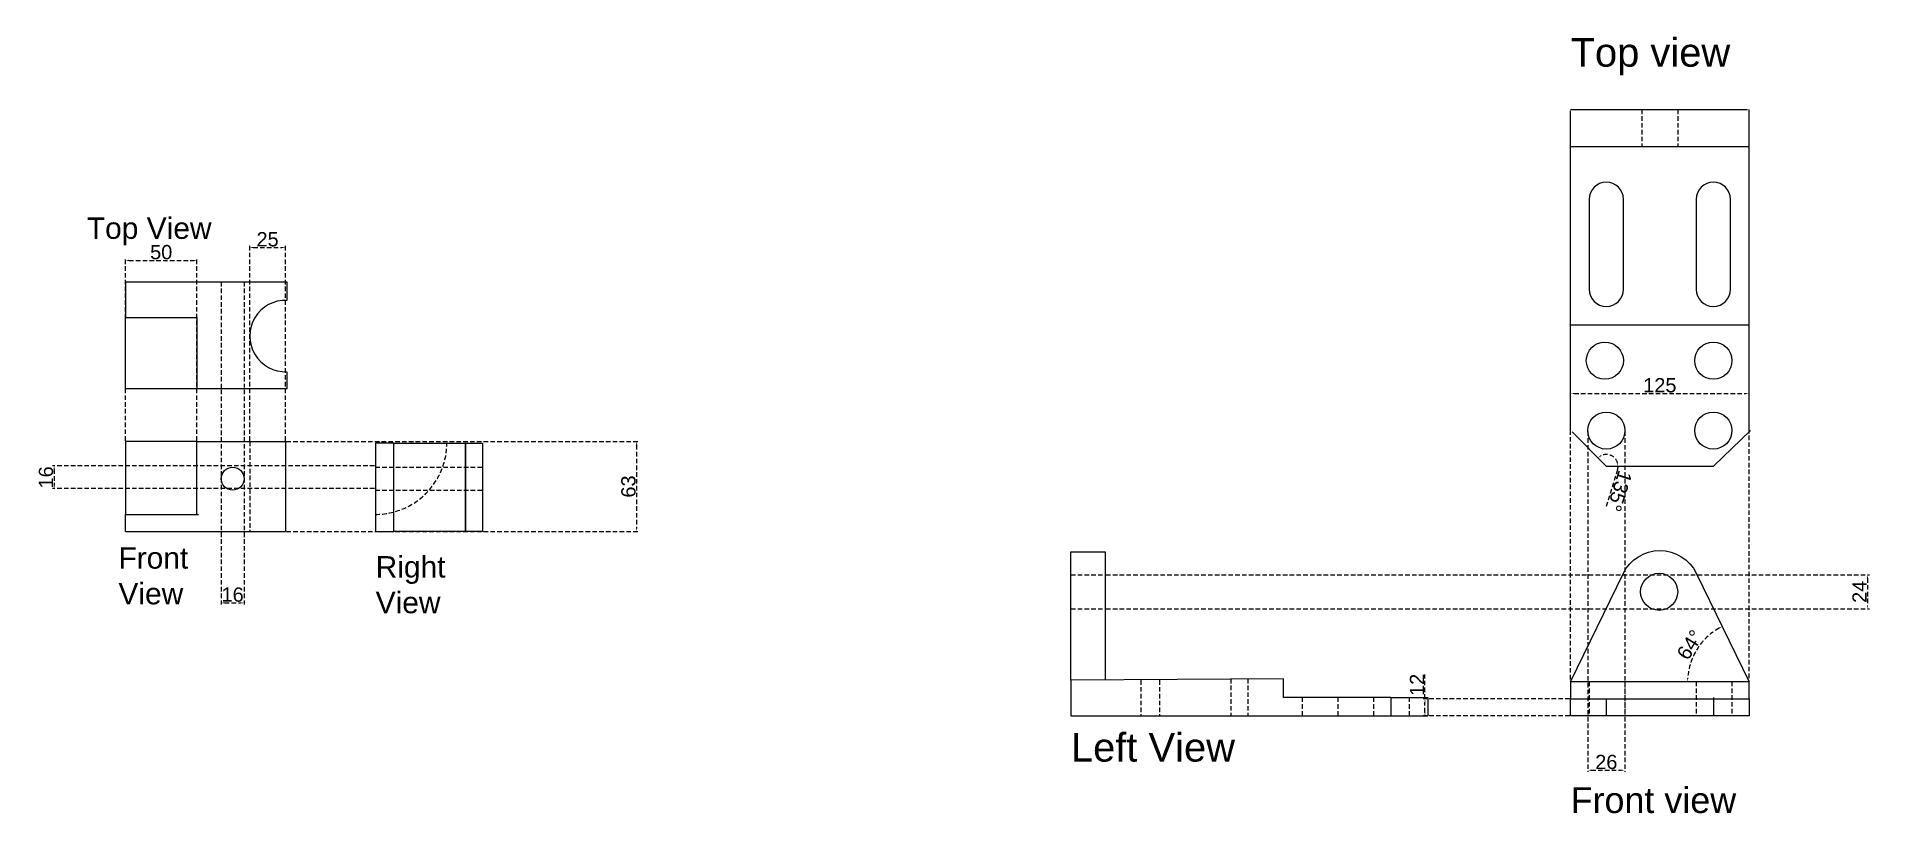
# Model space of a CAD drawing. Header units: millimetres. Extents: x 2076 to 3359, y 1395 to 1939.
import ezdxf

# ---------------------------------------------------------------- set-up
doc = ezdxf.new("R2010")
doc.units = ezdxf.units.MM
doc.linetypes.add('HIDDEN2', pattern=[4.7625, 3.175, -1.5875])
doc.styles.get("Standard").update_dxf_attribs({"font": 'arial.ttf'})
doc.dimstyles.new('ISO-25', dxfattribs={"dimtxt": 10, "dimasz": 2.5, "dimexe": 1.25, "dimexo": 0.625, "dimtad": 1, "dimtxsty": 'Standard', "dimcen": 2.5, "dimadec": 0, "dimazin": 0, "dimtfac": 1, "dimtmove": 0, "dimatfit": 3, "dimfxl": 1, "dimarcsym": 0})

# ---------------------------------------------------------------- blocks, each defined once
blk = doc.blocks.new('*D5')
at = {"color": 0, "linetype": 'HIDDEN2', "lineweight": -2, "transparency": 16777216}
for p, q in [((3150, 1488.6), (3150, 1690.2)), ((3152.5, 1689), (3272.5, 1689)), ((3275, 1489.6), (3275, 1690.2))]:
    blk.add_line(p, q, dxfattribs=at)
at = {"color": 0, "linetype": 'HIDDEN2', "transparency": 16777216}
for points in [[(3152.5, 1689.4), (3152.5, 1688.6), (3150, 1689)], [(3272.5, 1689.4), (3272.5, 1688.6), (3275, 1689)]]:
    blk.add_solid(points, dxfattribs=at)
at = {"layer": 'Defpoints', "color": 0, "linetype": 'HIDDEN2', "transparency": 16777216}
for p in [(3275, 1689), (3150, 1488), (3275, 1489)]:
    blk.add_point(p, dxfattribs=at)
at = {"color": 0, "linetype": 'HIDDEN2', "transparency": 16777216, "insert": (3212.5, 1694.7), "char_height": 10, "attachment_point": 5}
blk.add_mtext('125', dxfattribs=at)
blk = doc.blocks.new('*D6')
at = {"color": 0, "linetype": 'HIDDEN2', "lineweight": -2, "transparency": 16777216}
for p, q in [((3048, 1475), (3048, 1492)), ((3149.4, 1475), (3046.8, 1475)), ((3048, 1465.5), (3048, 1472.5)), ((3149.4, 1463), (3046.8, 1463))]:
    blk.add_line(p, q, dxfattribs=at)
at = {"color": 0, "linetype": 'HIDDEN2', "transparency": 16777216}
for points in [[(3047.6, 1472.5), (3048.4, 1472.5), (3048, 1475)], [(3047.6, 1465.5), (3048.4, 1465.5), (3048, 1463)]]:
    blk.add_solid(points, dxfattribs=at)
at = {"layer": 'Defpoints', "color": 0, "linetype": 'HIDDEN2', "transparency": 16777216}
for p in [(3048, 1475), (3150, 1475), (3150, 1463)]:
    blk.add_point(p, dxfattribs=at)
at = {"color": 0, "linetype": 'HIDDEN2', "transparency": 16777216, "insert": (3042.4, 1484.8), "char_height": 10, "attachment_point": 5, "rotation": 90}
blk.add_mtext('12', dxfattribs=at)
blk = doc.blocks.new('*D8')
at = {"color": 0, "linetype": 'HIDDEN2', "lineweight": -2, "transparency": 16777216}
blk.add_arc((3275, 1487), 43, 119.2868, 176.672, dxfattribs=at)
at = {"color": 0, "linetype": 'HIDDEN2', "transparency": 16777216}
for points in [[(3253.7, 1524.9), (3254.1, 1524.2), (3256.2, 1525.7)], [(3232.4, 1489.5), (3231.6, 1489.5), (3232, 1487)]]:
    blk.add_solid(points, dxfattribs=at)
at = {"layer": 'Defpoints', "color": 0, "linetype": 'HIDDEN2', "transparency": 16777216}
for p in [(3238, 1563), (3243.4, 1516.2), (3150, 1487), (3275, 1487), (3275, 1487)]:
    blk.add_point(p, dxfattribs=at)
at = {"color": 0, "linetype": 'HIDDEN2', "transparency": 16777216, "insert": (3233.6, 1512.9), "char_height": 10, "attachment_point": 5, "rotation": 57.9794}
blk.add_mtext('64°', dxfattribs=at)
blk = doc.blocks.new('*D9')
at = {"color": 0, "linetype": 'HIDDEN2', "lineweight": -2, "transparency": 16777216}
blk.add_line((3182.9, 1635.5), (3174.6, 1609.1), dxfattribs=at)
for start, end in [(17.4376, 117.5624), (342.5624, 0)]:
    blk.add_arc((3175, 1638), 8.25, start, end, dxfattribs=at)
at = {"color": 0, "linetype": 'HIDDEN2', "transparency": 16777216}
for points in [[(3171.4, 1645), (3170.9, 1645.6), (3169.2, 1643.8)], [(3183.3, 1640.5), (3182.5, 1640.4), (3183.2, 1638)]]:
    blk.add_solid(points, dxfattribs=at)
at = {"layer": 'Defpoints', "color": 0, "linetype": 'HIDDEN2', "transparency": 16777216}
for p in [(3151, 1662), (3175, 1646.2), (3175, 1638), (3175, 1638), (3250, 1638)]:
    blk.add_point(p, dxfattribs=at)
at = {"color": 0, "linetype": 'HIDDEN2', "transparency": 16777216, "insert": (3184.2, 1620.6), "char_height": 10, "attachment_point": 5, "rotation": 252.5624}
blk.add_mtext('135°', dxfattribs=at)
blk = doc.blocks.new('*D10')
at = {"color": 0, "linetype": 'HIDDEN2', "lineweight": -2, "transparency": 16777216}
for p, q in [((2824.6, 1562), (3359.3, 1562)), ((3358, 1559.5), (3358, 1540.5)), ((2824.6, 1538), (3359.3, 1538))]:
    blk.add_line(p, q, dxfattribs=at)
at = {"color": 0, "linetype": 'HIDDEN2', "transparency": 16777216}
for points in [[(3357.6, 1559.5), (3358.4, 1559.5), (3358, 1562)], [(3357.6, 1540.5), (3358.4, 1540.5), (3358, 1538)]]:
    blk.add_solid(points, dxfattribs=at)
at = {"layer": 'Defpoints', "color": 0, "linetype": 'HIDDEN2', "transparency": 16777216}
for p in [(2824, 1562), (2824, 1538), (3358, 1538)]:
    blk.add_point(p, dxfattribs=at)
at = {"color": 0, "linetype": 'HIDDEN2', "transparency": 16777216, "insert": (3352.4, 1550), "char_height": 10, "attachment_point": 5, "rotation": 90}
blk.add_mtext('24', dxfattribs=at)
blk = doc.blocks.new('*D11')
at = {"color": 0, "linetype": 'HIDDEN2', "lineweight": -2, "transparency": 16777216}
for p, q in [((3162, 1662.4), (3162, 1423.8)), ((3188, 1662.4), (3188, 1423.8)), ((3164.5, 1425), (3185.5, 1425))]:
    blk.add_line(p, q, dxfattribs=at)
at = {"color": 0, "linetype": 'HIDDEN2', "transparency": 16777216}
for points in [[(3164.5, 1425.4), (3164.5, 1424.6), (3162, 1425)], [(3185.5, 1425.4), (3185.5, 1424.6), (3188, 1425)]]:
    blk.add_solid(points, dxfattribs=at)
at = {"layer": 'Defpoints', "color": 0, "linetype": 'HIDDEN2', "transparency": 16777216}
for p in [(3162, 1663), (3188, 1663), (3188, 1425)]:
    blk.add_point(p, dxfattribs=at)
at = {"color": 0, "linetype": 'HIDDEN2', "transparency": 16777216, "insert": (3175, 1430.7), "char_height": 10, "attachment_point": 5}
blk.add_mtext('26', dxfattribs=at)
blk = doc.blocks.new('*D27')
at = {"color": 0, "linetype": 'HIDDEN2', "lineweight": -2, "transparency": 16777216}
for p, q in [((2250.5, 1655.3), (2497.1, 1655.3)), ((2495.8, 1652.8), (2495.8, 1594.8)), ((2250.5, 1592.3), (2497.1, 1592.3))]:
    blk.add_line(p, q, dxfattribs=at)
at = {"color": 0, "linetype": 'HIDDEN2', "transparency": 16777216}
for points in [[(2495.4, 1652.8), (2496.3, 1652.8), (2495.8, 1655.3)], [(2495.4, 1594.8), (2496.3, 1594.8), (2495.8, 1592.3)]]:
    blk.add_solid(points, dxfattribs=at)
at = {"layer": 'Defpoints', "color": 0, "linetype": 'HIDDEN2', "transparency": 16777216}
for p in [(2249.8, 1655.3), (2249.8, 1592.3), (2495.8, 1592.3)]:
    blk.add_point(p, dxfattribs=at)
at = {"color": 0, "linetype": 'HIDDEN2', "transparency": 16777216, "insert": (2490.1, 1623.8), "char_height": 10, "attachment_point": 5, "rotation": 90}
blk.add_mtext('63', dxfattribs=at)
blk = doc.blocks.new('*D28')
at = {"color": 0, "linetype": 'HIDDEN2', "lineweight": -2, "transparency": 16777216}
for p, q in [((2204.8, 1691.6), (2204.8, 1541)), ((2220.8, 1691.6), (2220.8, 1541)), ((2207.3, 1542.2), (2218.3, 1542.2))]:
    blk.add_line(p, q, dxfattribs=at)
at = {"color": 0, "linetype": 'HIDDEN2', "transparency": 16777216}
for points in [[(2207.3, 1542.7), (2207.3, 1541.8), (2204.8, 1542.2)], [(2218.3, 1542.7), (2218.3, 1541.8), (2220.8, 1542.2)]]:
    blk.add_solid(points, dxfattribs=at)
at = {"layer": 'Defpoints', "color": 0, "linetype": 'HIDDEN2', "transparency": 16777216}
for p in [(2204.8, 1692.2), (2220.8, 1692.2), (2220.8, 1542.2)]:
    blk.add_point(p, dxfattribs=at)
at = {"color": 0, "linetype": 'HIDDEN2', "transparency": 16777216, "insert": (2212.8, 1548), "char_height": 10, "attachment_point": 5}
blk.add_mtext('16', dxfattribs=at)
blk = doc.blocks.new('*D29')
at = {"color": 0, "linetype": 'HIDDEN2', "lineweight": -2, "transparency": 16777216}
for p, q in [((2312.2, 1638.3), (2086.6, 1638.3)), ((2087.8, 1635.8), (2087.8, 1624.8)), ((2312.2, 1622.3), (2086.6, 1622.3))]:
    blk.add_line(p, q, dxfattribs=at)
at = {"color": 0, "linetype": 'HIDDEN2', "transparency": 16777216}
for points in [[(2087.4, 1635.8), (2088.3, 1635.8), (2087.8, 1638.3)], [(2087.4, 1624.8), (2088.3, 1624.8), (2087.8, 1622.3)]]:
    blk.add_solid(points, dxfattribs=at)
at = {"layer": 'Defpoints', "color": 0, "linetype": 'HIDDEN2', "transparency": 16777216}
for p in [(2312.8, 1638.3), (2087.8, 1622.3), (2312.8, 1622.3)]:
    blk.add_point(p, dxfattribs=at)
at = {"color": 0, "linetype": 'HIDDEN2', "transparency": 16777216, "insert": (2082.1, 1630.2), "char_height": 10, "attachment_point": 5, "rotation": 90}
blk.add_mtext('16', dxfattribs=at)
blk = doc.blocks.new('*D30')
at = {"color": 0, "linetype": 'HIDDEN2', "lineweight": -2, "transparency": 16777216}
for p, q in [((2224.8, 1655.9), (2224.8, 1792.5)), ((2227.3, 1791.2), (2247.3, 1791.2)), ((2249.8, 1655.9), (2249.8, 1792.5))]:
    blk.add_line(p, q, dxfattribs=at)
at = {"color": 0, "linetype": 'HIDDEN2', "transparency": 16777216}
for points in [[(2227.3, 1791.7), (2227.3, 1790.8), (2224.8, 1791.2)], [(2247.3, 1791.7), (2247.3, 1790.8), (2249.8, 1791.2)]]:
    blk.add_solid(points, dxfattribs=at)
at = {"layer": 'Defpoints', "color": 0, "linetype": 'HIDDEN2', "transparency": 16777216}
for p in [(2249.8, 1791.2), (2224.8, 1655.2), (2249.8, 1655.2)]:
    blk.add_point(p, dxfattribs=at)
at = {"color": 0, "linetype": 'HIDDEN2', "transparency": 16777216, "insert": (2237.3, 1797), "char_height": 10, "attachment_point": 5}
blk.add_mtext('25', dxfattribs=at)
blk = doc.blocks.new('*D31')
at = {"color": 0, "linetype": 'HIDDEN2', "lineweight": -2, "transparency": 16777216}
for p, q in [((2137.8, 1655.9), (2137.8, 1783.5)), ((2140.3, 1782.2), (2185.3, 1782.2)), ((2187.8, 1655.9), (2187.8, 1783.5))]:
    blk.add_line(p, q, dxfattribs=at)
at = {"color": 0, "linetype": 'HIDDEN2', "transparency": 16777216}
for points in [[(2140.3, 1782.7), (2140.3, 1781.8), (2137.8, 1782.2)], [(2185.3, 1782.7), (2185.3, 1781.8), (2187.8, 1782.2)]]:
    blk.add_solid(points, dxfattribs=at)
at = {"layer": 'Defpoints', "color": 0, "linetype": 'HIDDEN2', "transparency": 16777216}
for p in [(2187.8, 1782.2), (2137.8, 1655.2), (2187.8, 1655.2)]:
    blk.add_point(p, dxfattribs=at)
at = {"color": 0, "linetype": 'HIDDEN2', "transparency": 16777216, "insert": (2162.8, 1788), "char_height": 10, "attachment_point": 5}
blk.add_mtext('50', dxfattribs=at)

msp = doc.modelspace()

# ---------------------------------------------------------------- linework, layer by layer
at = {"color": 0, "linetype": 'Continuous'}
for p, q in [((3150, 1888), (3274, 1888)), ((3275, 1737), (3275, 1888)), ((3150, 1737), (3150, 1887)), ((3150, 1862), (3275, 1862)), ((3150, 1662), (3150, 1738)), ((3150, 1737), (3275, 1737)), ((3275, 1663), (3275, 1739)), ((3175, 1638), (3151, 1662)), ((3250, 1638), (3276, 1663)), ((2325.836, 1654.25), (2375.836, 1654.25)), ((2375.836, 1654.25), (2375.836, 1592.25)), ((3175, 1638), (3250, 1638)), ((2375.836, 1592.25), (2325.836, 1592.25))]:
    msp.add_line(p, q, dxfattribs=at)
at = {"color": 1, "linetype": 'HIDDEN2'}
for p, q in [((3200, 1888), (3200, 1862)), ((3225, 1888), (3225, 1862)), ((2204.836, 1767.25), (2204.836, 1692.25)), ((2220.836, 1767.25), (2220.836, 1693.25)), ((2224.836, 1655.25), (2224.836, 1592.25)), ((2312.836, 1637.25), (2387.836, 1637.25)), ((2312.836, 1621.25), (2387.836, 1621.25)), ((2800, 1562), (2824, 1562)), ((2800, 1538), (2824, 1538)), ((2849, 1488), (2849, 1463)), ((2862, 1488), (2862, 1463)), ((2912, 1489), (2912, 1463)), ((2924, 1489), (2924, 1463)), ((3163, 1487), (3163, 1463)), ((3188, 1487), (3188, 1464)), ((3238, 1487), (3238, 1463)), ((3263, 1487), (3263, 1463)), ((2962, 1476), (2962, 1463)), ((2987, 1476), (2987, 1463)), ((3012, 1476), (3012, 1463)), ((3037, 1476), (3037, 1463))]:
    msp.add_line(p, q, dxfattribs=at)
at = {"linetype": 'Continuous'}
for p, q in [((2137.836, 1767.25), (2137.836, 1742.25)), ((2250.836, 1767.25), (2250.836, 1754.25)), ((2137.836, 1742.25), (2187.836, 1742.25)), ((2137.836, 1692.25), (2137.836, 1742.25)), ((2187.836, 1742.25), (2187.836, 1692.25)), ((2250.836, 1704.25), (2250.836, 1692.25)), ((2187.836, 1692.25), (2137.836, 1692.25)), ((2250.836, 1692.25), (2187.836, 1692.25)), ((2187.836, 1655.25), (2137.836, 1655.25)), ((2137.836, 1655.25), (2137.836, 1604.25)), ((2187.836, 1604.25), (2187.836, 1655.25)), ((2187.836, 1655.25), (2250.836, 1655.25)), ((2249.836, 1655.25), (2249.836, 1592.25)), ((2137.836, 1604.25), (2188.836, 1604.25)), ((2137.836, 1592.25), (2137.836, 1604.25)), ((2137.836, 1592.25), (2249.836, 1592.25)), ((2800, 1488), (2800, 1578)), ((2800, 1578), (2824, 1578)), ((2824, 1578), (2824, 1488)), ((2949, 1489), (2800, 1488)), ((2800, 1488), (2800, 1463)), ((2949, 1476), (2949, 1489)), ((3024, 1476), (2949, 1476)), ((3024, 1476), (3024, 1463)), ((3024, 1476), (3050, 1476)), ((3050, 1476), (3050, 1463)), ((3175, 1475), (3175, 1463)), ((3250, 1476), (3250, 1463)), ((2800, 1463), (3050, 1463))]:
    msp.add_line(p, q, dxfattribs=at)
at = {"color": 0, "linetype": 'Continuous'}
for points in [[(3163, 1825), (3163, 1762, 1), (3187, 1762), (3187, 1825, 1), (3163, 1825, 1)], [(3238, 1825), (3238, 1762, 1), (3262, 1762), (3262, 1825, 1), (3238, 1825, 1)]]:
    msp.add_lwpolyline(points, format="xyb", dxfattribs=at)
at = {"linetype": 'Continuous'}
msp.add_lwpolyline([(2137.836, 1767.25), (2250.836, 1767.25)], dxfattribs=at)
at = {"color": 0, "linetype": 'Continuous'}
for points in [[(2312.836, 1592.25), (2325.836, 1592.25), (2325.836, 1654.25), (2312.836, 1654.25)], [(2375.836, 1654.25), (2387.836, 1654.25), (2387.836, 1592.25), (2375.836, 1592.25)]]:
    msp.add_lwpolyline(points, close=True, dxfattribs=at)
at = {"linetype": 'Continuous'}
msp.add_lwpolyline([(3150, 1487), (3187, 1563, -0.62536976), (3238, 1563), (3275, 1487)], format="xyb", dxfattribs=at)
for points in [[(3150, 1475), (3275, 1475), (3275, 1487), (3150, 1487)], [(3150, 1475), (3275, 1475), (3275, 1463), (3150, 1463)]]:
    msp.add_lwpolyline(points, close=True, dxfattribs=at)
at = {"color": 0, "linetype": 'Continuous'}
for centre in [(3174, 1712), (3250, 1712), (3175, 1663), (3250, 1663)]:
    msp.add_circle(centre, 13, dxfattribs=at)
at = {"linetype": 'Continuous'}
for centre, radius in [((2212.836, 1629.25), 8), ((3212, 1550), 13)]:
    msp.add_circle(centre, radius, dxfattribs=at)
msp.add_arc((2249.856, 1729.25), 25.019, 87.753395, 272.246605, dxfattribs=at)
at = {"color": 1, "linetype": 'HIDDEN2'}
msp.add_arc((2312.836, 1654.25), 50, 270, 0, dxfattribs=at)

# ---------------------------------------------------------------- texts
at = {"color": 5, "linetype": 'HIDDEN2', "attachment_point": 1}
for s, width, heights, insert, char_height in [('Top view', 123.00692, [38.679], (3150, 1938), 20), ('Top View', 112.62696, [48.719], (2110.694, 1812.336), 15), ('Front\\PView', 62.52943, [49.989], (2132.836, 1581.25), 15), ('Left View', 250.33415, [61.599], (2800, 1451), 20), ('Front view', 200.33168, [59.93], (3150, 1413), 18)]:
    msp.add_mtext_dynamic_manual_height_columns(s, width=width, gutter_width=12.5, heights=heights, dxfattribs=dict(at, insert=insert, char_height=char_height))
at = {"color": 4, "linetype": 'HIDDEN2', "insert": (2313, 1575), "char_height": 15, "attachment_point": 1}
msp.add_mtext_dynamic_manual_height_columns('{\\C5;Right View}', width=78, gutter_width=12.5, heights=[60.615], dxfattribs=at)

# ---------------------------------------------------------------- dimensions: what is measured, and where the dimension line sits
at = {"color": 4, "linetype": 'HIDDEN2'}
for base, p1, p2, picture, middle in [((2249.836, 1791.25), (2224.836, 1655.25), (2249.836, 1655.25), '*D30', (2237.336, 1796.981)), ((2187.836, 1782.25), (2137.836, 1655.25), (2187.836, 1655.25), '*D31', (2162.836, 1787.981)), ((3275, 1689), (3150, 1488), (3275, 1489), '*D5', (3212.5, 1694.731)), ((2220.836, 1542.25), (2204.836, 1692.25), (2220.836, 1692.25), '*D28', (2212.836, 1547.981)), ((3188, 1425), (3162, 1663), (3188, 1663), '*D11', (3175, 1430.731))]:
    dim = msp.add_linear_dim(base=base, p1=p1, p2=p2, dimstyle='ISO-25', dxfattribs=at)
    dim.commit()
    dim.dimension.update_dxf_attribs({"geometry": picture, "text_midpoint": middle})
for base, line1, line2, picture, middle in [((3175, 1646.246), ((3175, 1638), (3250, 1638)), ((3175, 1638), (3151, 1662)), '*D9', (3184.188, 1620.599)), ((3243.362, 1516.189), ((3275, 1487), (3150, 1487)), ((3238, 1563), (3275, 1487)), '*D8', (3233.644, 1512.863))]:
    dim = msp.add_angular_dim_2l(base=base, line1=line1, line2=line2, dimstyle='ISO-25', dxfattribs=at)
    dim.commit()
    dim.dimension.update_dxf_attribs({"geometry": picture, "text_midpoint": middle})
for base, p1, p2, picture, middle in [((2495.836, 1592.25), (2249.836, 1655.25), (2249.836, 1592.25), '*D27', (2490.102, 1623.75)), ((2087.836, 1622.25), (2312.836, 1638.25), (2312.836, 1622.25), '*D29', (2082.106, 1630.25)), ((3358, 1538), (2824, 1562), (2824, 1538), '*D10', (3352.355, 1550)), ((3048, 1475), (3150, 1463), (3150, 1475), '*D6', (3042.355, 1484.766))]:
    dim = msp.add_linear_dim(base=base, p1=p1, p2=p2, angle=90, dimstyle='ISO-25', dxfattribs=at)
    dim.commit()
    dim.dimension.update_dxf_attribs({"geometry": picture, "text_midpoint": middle})

doc.saveas('drawing.dxf')
